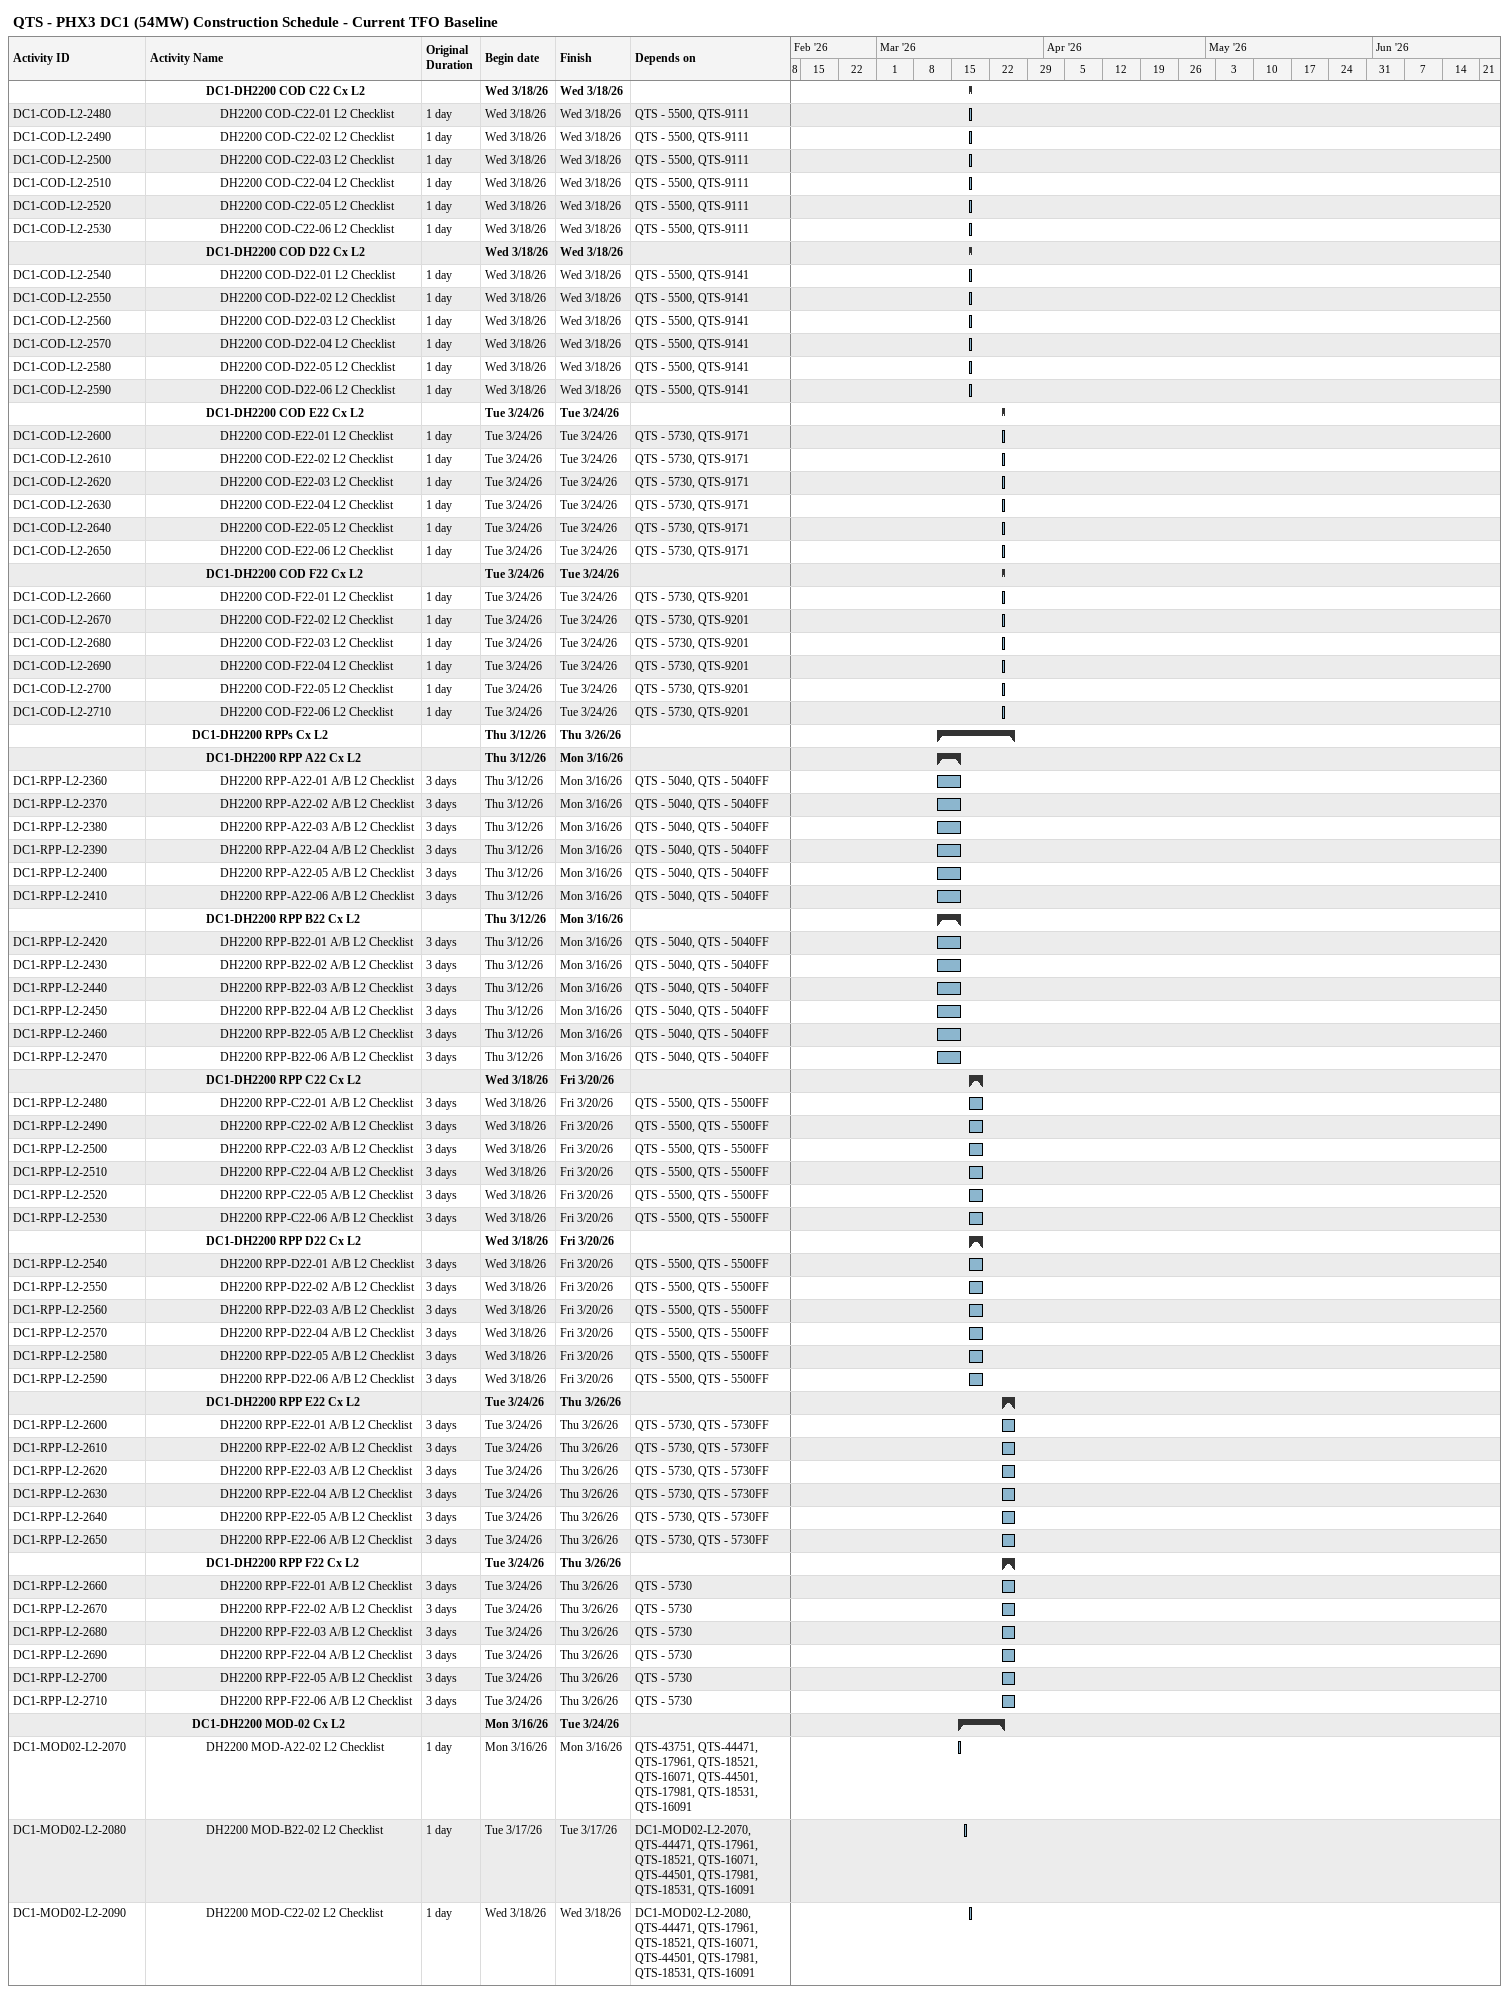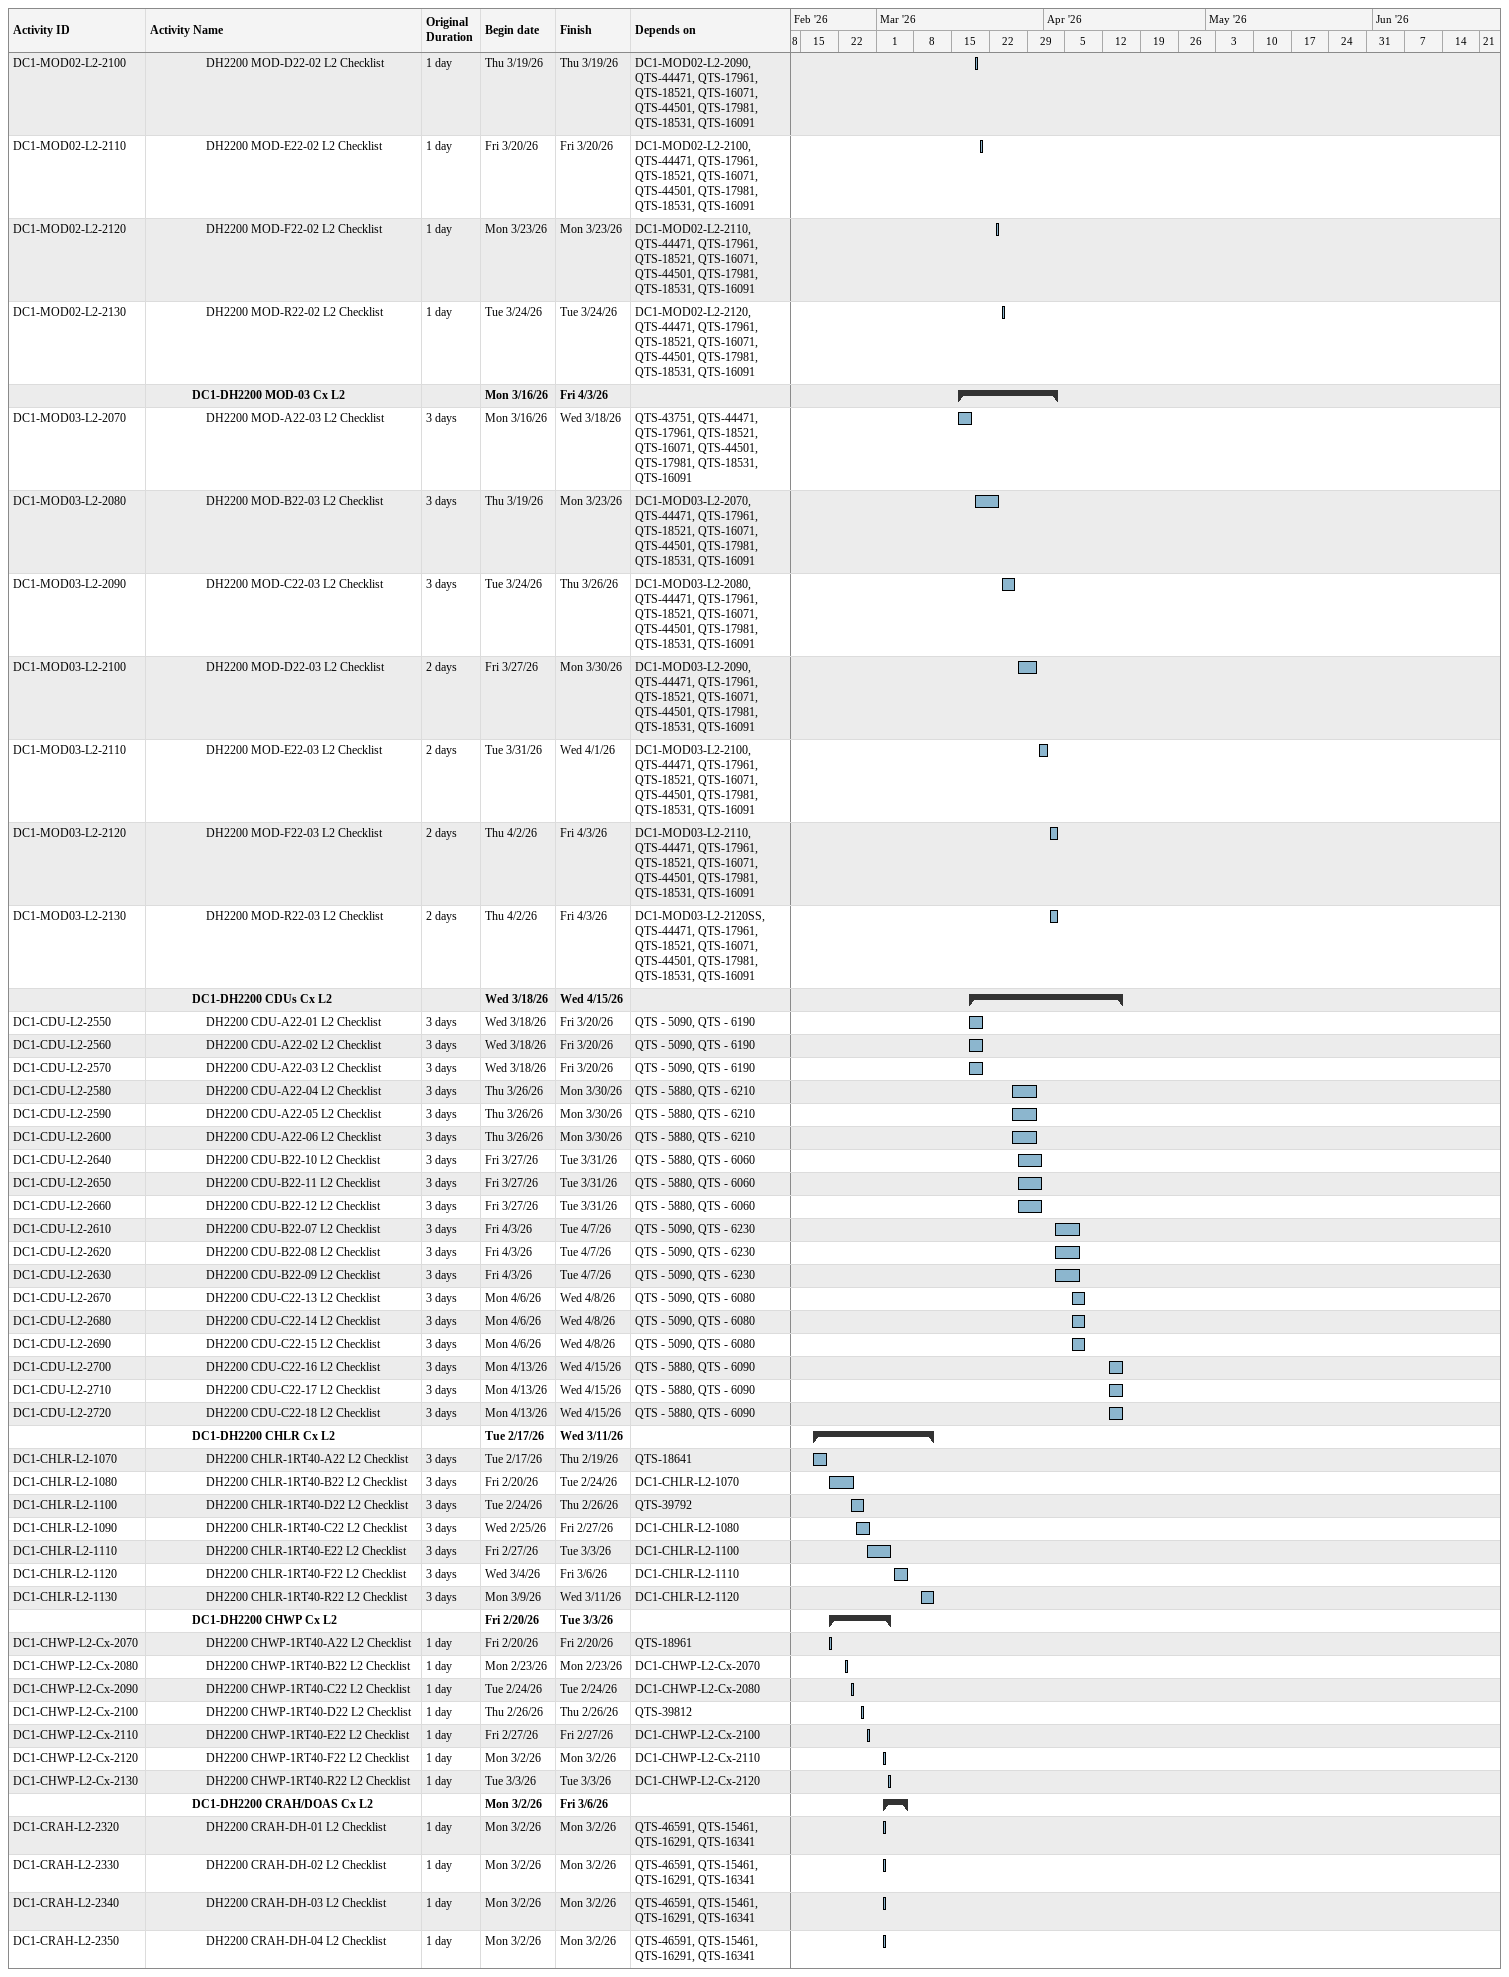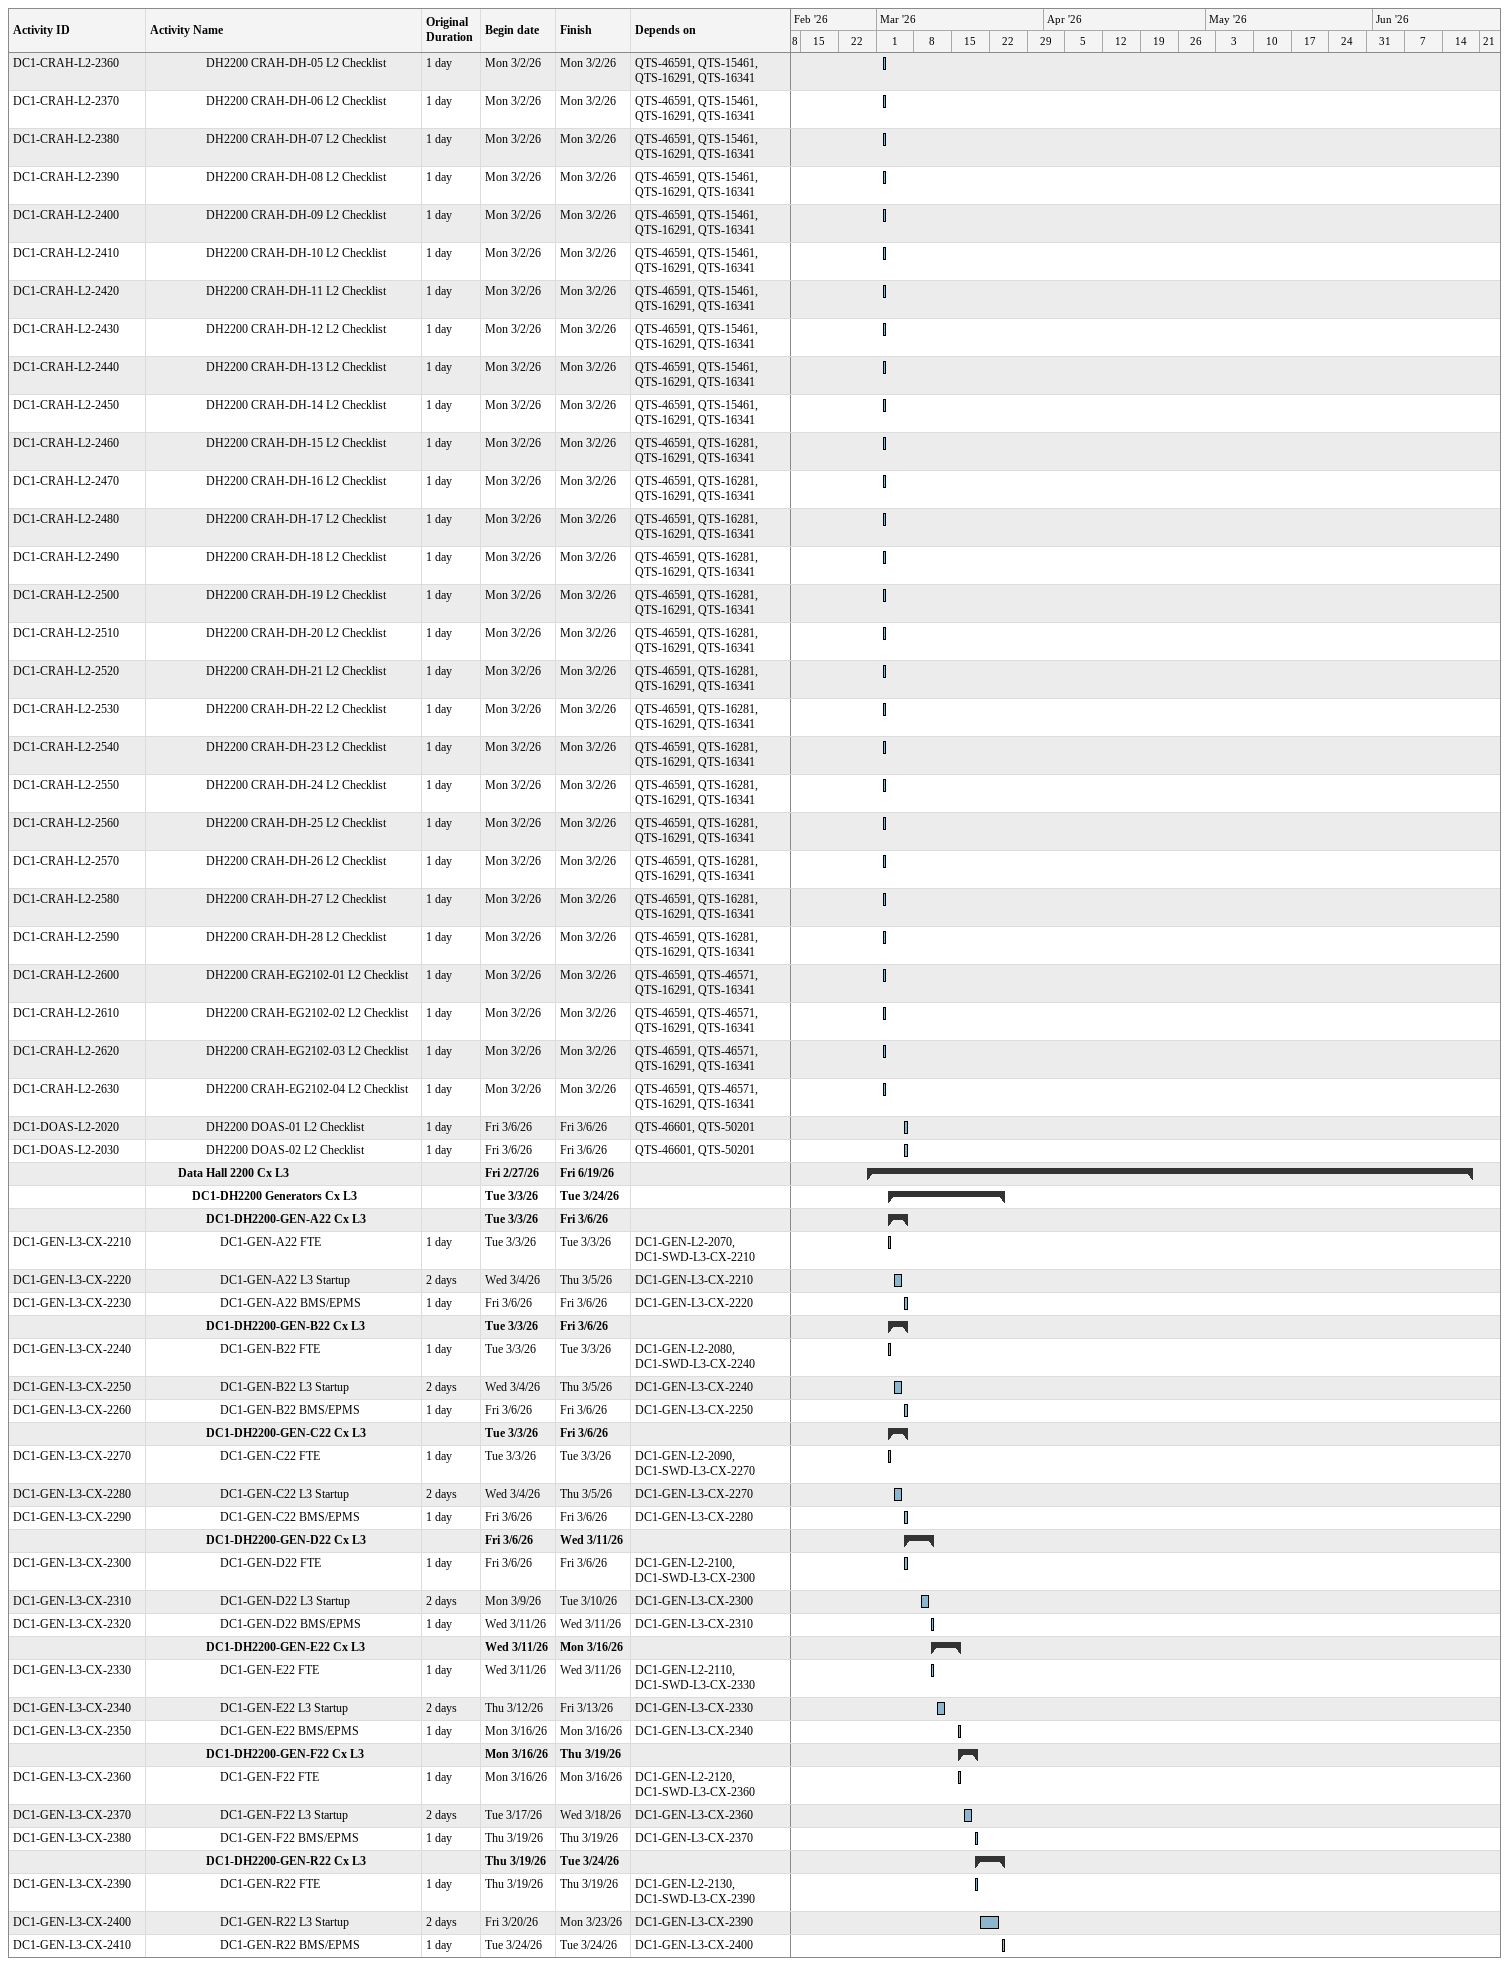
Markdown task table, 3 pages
QTS - PHX3 DC1 (54MW) Construction Schedule - Current TFO Baseline

| ID | Level | Task | Original duration | Start | Finish | Predecessors |
|---|---|---|---|---|---|---|
|  | 5 | **DC1-DH2200 COD C22 Cx L2** |  | 2026-03-18 | 2026-03-18 |  |
| DC1-COD-L2-2480 | 6 | DH2200 COD-C22-01 L2 Checklist | 1d | 2026-03-18 | 2026-03-18 | QTS - 5500, QTS-9111 |
| DC1-COD-L2-2490 | 6 | DH2200 COD-C22-02 L2 Checklist | 1d | 2026-03-18 | 2026-03-18 | QTS - 5500, QTS-9111 |
| DC1-COD-L2-2500 | 6 | DH2200 COD-C22-03 L2 Checklist | 1d | 2026-03-18 | 2026-03-18 | QTS - 5500, QTS-9111 |
| DC1-COD-L2-2510 | 6 | DH2200 COD-C22-04 L2 Checklist | 1d | 2026-03-18 | 2026-03-18 | QTS - 5500, QTS-9111 |
| DC1-COD-L2-2520 | 6 | DH2200 COD-C22-05 L2 Checklist | 1d | 2026-03-18 | 2026-03-18 | QTS - 5500, QTS-9111 |
| DC1-COD-L2-2530 | 6 | DH2200 COD-C22-06 L2 Checklist | 1d | 2026-03-18 | 2026-03-18 | QTS - 5500, QTS-9111 |
|  | 5 | **DC1-DH2200 COD D22 Cx L2** |  | 2026-03-18 | 2026-03-18 |  |
| DC1-COD-L2-2540 | 6 | DH2200 COD-D22-01 L2 Checklist | 1d | 2026-03-18 | 2026-03-18 | QTS - 5500, QTS-9141 |
| DC1-COD-L2-2550 | 6 | DH2200 COD-D22-02 L2 Checklist | 1d | 2026-03-18 | 2026-03-18 | QTS - 5500, QTS-9141 |
| DC1-COD-L2-2560 | 6 | DH2200 COD-D22-03 L2 Checklist | 1d | 2026-03-18 | 2026-03-18 | QTS - 5500, QTS-9141 |
| DC1-COD-L2-2570 | 6 | DH2200 COD-D22-04 L2 Checklist | 1d | 2026-03-18 | 2026-03-18 | QTS - 5500, QTS-9141 |
| DC1-COD-L2-2580 | 6 | DH2200 COD-D22-05 L2 Checklist | 1d | 2026-03-18 | 2026-03-18 | QTS - 5500, QTS-9141 |
| DC1-COD-L2-2590 | 6 | DH2200 COD-D22-06 L2 Checklist | 1d | 2026-03-18 | 2026-03-18 | QTS - 5500, QTS-9141 |
|  | 5 | **DC1-DH2200 COD E22 Cx L2** |  | 2026-03-24 | 2026-03-24 |  |
| DC1-COD-L2-2600 | 6 | DH2200 COD-E22-01 L2 Checklist | 1d | 2026-03-24 | 2026-03-24 | QTS - 5730, QTS-9171 |
| DC1-COD-L2-2610 | 6 | DH2200 COD-E22-02 L2 Checklist | 1d | 2026-03-24 | 2026-03-24 | QTS - 5730, QTS-9171 |
| DC1-COD-L2-2620 | 6 | DH2200 COD-E22-03 L2 Checklist | 1d | 2026-03-24 | 2026-03-24 | QTS - 5730, QTS-9171 |
| DC1-COD-L2-2630 | 6 | DH2200 COD-E22-04 L2 Checklist | 1d | 2026-03-24 | 2026-03-24 | QTS - 5730, QTS-9171 |
| DC1-COD-L2-2640 | 6 | DH2200 COD-E22-05 L2 Checklist | 1d | 2026-03-24 | 2026-03-24 | QTS - 5730, QTS-9171 |
| DC1-COD-L2-2650 | 6 | DH2200 COD-E22-06 L2 Checklist | 1d | 2026-03-24 | 2026-03-24 | QTS - 5730, QTS-9171 |
|  | 5 | **DC1-DH2200 COD F22 Cx L2** |  | 2026-03-24 | 2026-03-24 |  |
| DC1-COD-L2-2660 | 6 | DH2200 COD-F22-01 L2 Checklist | 1d | 2026-03-24 | 2026-03-24 | QTS - 5730, QTS-9201 |
| DC1-COD-L2-2670 | 6 | DH2200 COD-F22-02 L2 Checklist | 1d | 2026-03-24 | 2026-03-24 | QTS - 5730, QTS-9201 |
| DC1-COD-L2-2680 | 6 | DH2200 COD-F22-03 L2 Checklist | 1d | 2026-03-24 | 2026-03-24 | QTS - 5730, QTS-9201 |
| DC1-COD-L2-2690 | 6 | DH2200 COD-F22-04 L2 Checklist | 1d | 2026-03-24 | 2026-03-24 | QTS - 5730, QTS-9201 |
| DC1-COD-L2-2700 | 6 | DH2200 COD-F22-05 L2 Checklist | 1d | 2026-03-24 | 2026-03-24 | QTS - 5730, QTS-9201 |
| DC1-COD-L2-2710 | 6 | DH2200 COD-F22-06 L2 Checklist | 1d | 2026-03-24 | 2026-03-24 | QTS - 5730, QTS-9201 |
|  | 4 | **DC1-DH2200 RPPs Cx L2** |  | 2026-03-12 | 2026-03-26 |  |
|  | 5 | **DC1-DH2200 RPP A22 Cx L2** |  | 2026-03-12 | 2026-03-16 |  |
| DC1-RPP-L2-2360 | 6 | DH2200 RPP-A22-01 A/B L2 Checklist | 3d | 2026-03-12 | 2026-03-16 | QTS - 5040, QTS - 5040FF |
| DC1-RPP-L2-2370 | 6 | DH2200 RPP-A22-02 A/B L2 Checklist | 3d | 2026-03-12 | 2026-03-16 | QTS - 5040, QTS - 5040FF |
| DC1-RPP-L2-2380 | 6 | DH2200 RPP-A22-03 A/B L2 Checklist | 3d | 2026-03-12 | 2026-03-16 | QTS - 5040, QTS - 5040FF |
| DC1-RPP-L2-2390 | 6 | DH2200 RPP-A22-04 A/B L2 Checklist | 3d | 2026-03-12 | 2026-03-16 | QTS - 5040, QTS - 5040FF |
| DC1-RPP-L2-2400 | 6 | DH2200 RPP-A22-05 A/B L2 Checklist | 3d | 2026-03-12 | 2026-03-16 | QTS - 5040, QTS - 5040FF |
| DC1-RPP-L2-2410 | 6 | DH2200 RPP-A22-06 A/B L2 Checklist | 3d | 2026-03-12 | 2026-03-16 | QTS - 5040, QTS - 5040FF |
|  | 5 | **DC1-DH2200 RPP B22 Cx L2** |  | 2026-03-12 | 2026-03-16 |  |
| DC1-RPP-L2-2420 | 6 | DH2200 RPP-B22-01 A/B L2 Checklist | 3d | 2026-03-12 | 2026-03-16 | QTS - 5040, QTS - 5040FF |
| DC1-RPP-L2-2430 | 6 | DH2200 RPP-B22-02 A/B L2 Checklist | 3d | 2026-03-12 | 2026-03-16 | QTS - 5040, QTS - 5040FF |
| DC1-RPP-L2-2440 | 6 | DH2200 RPP-B22-03 A/B L2 Checklist | 3d | 2026-03-12 | 2026-03-16 | QTS - 5040, QTS - 5040FF |
| DC1-RPP-L2-2450 | 6 | DH2200 RPP-B22-04 A/B L2 Checklist | 3d | 2026-03-12 | 2026-03-16 | QTS - 5040, QTS - 5040FF |
| DC1-RPP-L2-2460 | 6 | DH2200 RPP-B22-05 A/B L2 Checklist | 3d | 2026-03-12 | 2026-03-16 | QTS - 5040, QTS - 5040FF |
| DC1-RPP-L2-2470 | 6 | DH2200 RPP-B22-06 A/B L2 Checklist | 3d | 2026-03-12 | 2026-03-16 | QTS - 5040, QTS - 5040FF |
|  | 5 | **DC1-DH2200 RPP C22 Cx L2** |  | 2026-03-18 | 2026-03-20 |  |
| DC1-RPP-L2-2480 | 6 | DH2200 RPP-C22-01 A/B L2 Checklist | 3d | 2026-03-18 | 2026-03-20 | QTS - 5500, QTS - 5500FF |
| DC1-RPP-L2-2490 | 6 | DH2200 RPP-C22-02 A/B L2 Checklist | 3d | 2026-03-18 | 2026-03-20 | QTS - 5500, QTS - 5500FF |
| DC1-RPP-L2-2500 | 6 | DH2200 RPP-C22-03 A/B L2 Checklist | 3d | 2026-03-18 | 2026-03-20 | QTS - 5500, QTS - 5500FF |
| DC1-RPP-L2-2510 | 6 | DH2200 RPP-C22-04 A/B L2 Checklist | 3d | 2026-03-18 | 2026-03-20 | QTS - 5500, QTS - 5500FF |
| DC1-RPP-L2-2520 | 6 | DH2200 RPP-C22-05 A/B L2 Checklist | 3d | 2026-03-18 | 2026-03-20 | QTS - 5500, QTS - 5500FF |
| DC1-RPP-L2-2530 | 6 | DH2200 RPP-C22-06 A/B L2 Checklist | 3d | 2026-03-18 | 2026-03-20 | QTS - 5500, QTS - 5500FF |
|  | 5 | **DC1-DH2200 RPP D22 Cx L2** |  | 2026-03-18 | 2026-03-20 |  |
| DC1-RPP-L2-2540 | 6 | DH2200 RPP-D22-01 A/B L2 Checklist | 3d | 2026-03-18 | 2026-03-20 | QTS - 5500, QTS - 5500FF |
| DC1-RPP-L2-2550 | 6 | DH2200 RPP-D22-02 A/B L2 Checklist | 3d | 2026-03-18 | 2026-03-20 | QTS - 5500, QTS - 5500FF |
| DC1-RPP-L2-2560 | 6 | DH2200 RPP-D22-03 A/B L2 Checklist | 3d | 2026-03-18 | 2026-03-20 | QTS - 5500, QTS - 5500FF |
| DC1-RPP-L2-2570 | 6 | DH2200 RPP-D22-04 A/B L2 Checklist | 3d | 2026-03-18 | 2026-03-20 | QTS - 5500, QTS - 5500FF |
| DC1-RPP-L2-2580 | 6 | DH2200 RPP-D22-05 A/B L2 Checklist | 3d | 2026-03-18 | 2026-03-20 | QTS - 5500, QTS - 5500FF |
| DC1-RPP-L2-2590 | 6 | DH2200 RPP-D22-06 A/B L2 Checklist | 3d | 2026-03-18 | 2026-03-20 | QTS - 5500, QTS - 5500FF |
|  | 5 | **DC1-DH2200 RPP E22 Cx L2** |  | 2026-03-24 | 2026-03-26 |  |
| DC1-RPP-L2-2600 | 6 | DH2200 RPP-E22-01 A/B L2 Checklist | 3d | 2026-03-24 | 2026-03-26 | QTS - 5730, QTS - 5730FF |
| DC1-RPP-L2-2610 | 6 | DH2200 RPP-E22-02 A/B L2 Checklist | 3d | 2026-03-24 | 2026-03-26 | QTS - 5730, QTS - 5730FF |
| DC1-RPP-L2-2620 | 6 | DH2200 RPP-E22-03 A/B L2 Checklist | 3d | 2026-03-24 | 2026-03-26 | QTS - 5730, QTS - 5730FF |
| DC1-RPP-L2-2630 | 6 | DH2200 RPP-E22-04 A/B L2 Checklist | 3d | 2026-03-24 | 2026-03-26 | QTS - 5730, QTS - 5730FF |
| DC1-RPP-L2-2640 | 6 | DH2200 RPP-E22-05 A/B L2 Checklist | 3d | 2026-03-24 | 2026-03-26 | QTS - 5730, QTS - 5730FF |
| DC1-RPP-L2-2650 | 6 | DH2200 RPP-E22-06 A/B L2 Checklist | 3d | 2026-03-24 | 2026-03-26 | QTS - 5730, QTS - 5730FF |
|  | 5 | **DC1-DH2200 RPP F22 Cx L2** |  | 2026-03-24 | 2026-03-26 |  |
| DC1-RPP-L2-2660 | 6 | DH2200 RPP-F22-01 A/B L2 Checklist | 3d | 2026-03-24 | 2026-03-26 | QTS - 5730 |
| DC1-RPP-L2-2670 | 6 | DH2200 RPP-F22-02 A/B L2 Checklist | 3d | 2026-03-24 | 2026-03-26 | QTS - 5730 |
| DC1-RPP-L2-2680 | 6 | DH2200 RPP-F22-03 A/B L2 Checklist | 3d | 2026-03-24 | 2026-03-26 | QTS - 5730 |
| DC1-RPP-L2-2690 | 6 | DH2200 RPP-F22-04 A/B L2 Checklist | 3d | 2026-03-24 | 2026-03-26 | QTS - 5730 |
| DC1-RPP-L2-2700 | 6 | DH2200 RPP-F22-05 A/B L2 Checklist | 3d | 2026-03-24 | 2026-03-26 | QTS - 5730 |
| DC1-RPP-L2-2710 | 6 | DH2200 RPP-F22-06 A/B L2 Checklist | 3d | 2026-03-24 | 2026-03-26 | QTS - 5730 |
|  | 4 | **DC1-DH2200 MOD-02 Cx L2** |  | 2026-03-16 | 2026-03-24 |  |
| DC1-MOD02-L2-2070 | 5 | DH2200 MOD-A22-02 L2 Checklist | 1d | 2026-03-16 | 2026-03-16 | QTS-43751, QTS-44471, QTS-17961, QTS-18521, QTS-16071, QTS-44501, QTS-17981, QTS-18531, QTS-16091 |
| DC1-MOD02-L2-2080 | 5 | DH2200 MOD-B22-02 L2 Checklist | 1d | 2026-03-17 | 2026-03-17 | DC1-MOD02-L2-2070, QTS-44471, QTS-17961, QTS-18521, QTS-16071, QTS-44501, QTS-17981, QTS-18531, QTS-16091 |
| DC1-MOD02-L2-2090 | 5 | DH2200 MOD-C22-02 L2 Checklist | 1d | 2026-03-18 | 2026-03-18 | DC1-MOD02-L2-2080, QTS-44471, QTS-17961, QTS-18521, QTS-16071, QTS-44501, QTS-17981, QTS-18531, QTS-16091 |
| DC1-MOD02-L2-2100 | 5 | DH2200 MOD-D22-02 L2 Checklist | 1d | 2026-03-19 | 2026-03-19 | DC1-MOD02-L2-2090, QTS-44471, QTS-17961, QTS-18521, QTS-16071, QTS-44501, QTS-17981, QTS-18531, QTS-16091 |
| DC1-MOD02-L2-2110 | 5 | DH2200 MOD-E22-02 L2 Checklist | 1d | 2026-03-20 | 2026-03-20 | DC1-MOD02-L2-2100, QTS-44471, QTS-17961, QTS-18521, QTS-16071, QTS-44501, QTS-17981, QTS-18531, QTS-16091 |
| DC1-MOD02-L2-2120 | 5 | DH2200 MOD-F22-02 L2 Checklist | 1d | 2026-03-23 | 2026-03-23 | DC1-MOD02-L2-2110, QTS-44471, QTS-17961, QTS-18521, QTS-16071, QTS-44501, QTS-17981, QTS-18531, QTS-16091 |
| DC1-MOD02-L2-2130 | 5 | DH2200 MOD-R22-02 L2 Checklist | 1d | 2026-03-24 | 2026-03-24 | DC1-MOD02-L2-2120, QTS-44471, QTS-17961, QTS-18521, QTS-16071, QTS-44501, QTS-17981, QTS-18531, QTS-16091 |
|  | 4 | **DC1-DH2200 MOD-03 Cx L2** |  | 2026-03-16 | 2026-04-03 |  |
| DC1-MOD03-L2-2070 | 5 | DH2200 MOD-A22-03 L2 Checklist | 3d | 2026-03-16 | 2026-03-18 | QTS-43751, QTS-44471, QTS-17961, QTS-18521, QTS-16071, QTS-44501, QTS-17981, QTS-18531, QTS-16091 |
| DC1-MOD03-L2-2080 | 5 | DH2200 MOD-B22-03 L2 Checklist | 3d | 2026-03-19 | 2026-03-23 | DC1-MOD03-L2-2070, QTS-44471, QTS-17961, QTS-18521, QTS-16071, QTS-44501, QTS-17981, QTS-18531, QTS-16091 |
| DC1-MOD03-L2-2090 | 5 | DH2200 MOD-C22-03 L2 Checklist | 3d | 2026-03-24 | 2026-03-26 | DC1-MOD03-L2-2080, QTS-44471, QTS-17961, QTS-18521, QTS-16071, QTS-44501, QTS-17981, QTS-18531, QTS-16091 |
| DC1-MOD03-L2-2100 | 5 | DH2200 MOD-D22-03 L2 Checklist | 2d | 2026-03-27 | 2026-03-30 | DC1-MOD03-L2-2090, QTS-44471, QTS-17961, QTS-18521, QTS-16071, QTS-44501, QTS-17981, QTS-18531, QTS-16091 |
| DC1-MOD03-L2-2110 | 5 | DH2200 MOD-E22-03 L2 Checklist | 2d | 2026-03-31 | 2026-04-01 | DC1-MOD03-L2-2100, QTS-44471, QTS-17961, QTS-18521, QTS-16071, QTS-44501, QTS-17981, QTS-18531, QTS-16091 |
| DC1-MOD03-L2-2120 | 5 | DH2200 MOD-F22-03 L2 Checklist | 2d | 2026-04-02 | 2026-04-03 | DC1-MOD03-L2-2110, QTS-44471, QTS-17961, QTS-18521, QTS-16071, QTS-44501, QTS-17981, QTS-18531, QTS-16091 |
| DC1-MOD03-L2-2130 | 5 | DH2200 MOD-R22-03 L2 Checklist | 2d | 2026-04-02 | 2026-04-03 | DC1-MOD03-L2-2120SS, QTS-44471, QTS-17961, QTS-18521, QTS-16071, QTS-44501, QTS-17981, QTS-18531, QTS-16091 |
|  | 4 | **DC1-DH2200 CDUs Cx L2** |  | 2026-03-18 | 2026-04-15 |  |
| DC1-CDU-L2-2550 | 5 | DH2200 CDU-A22-01 L2 Checklist | 3d | 2026-03-18 | 2026-03-20 | QTS - 5090, QTS - 6190 |
| DC1-CDU-L2-2560 | 5 | DH2200 CDU-A22-02 L2 Checklist | 3d | 2026-03-18 | 2026-03-20 | QTS - 5090, QTS - 6190 |
| DC1-CDU-L2-2570 | 5 | DH2200 CDU-A22-03 L2 Checklist | 3d | 2026-03-18 | 2026-03-20 | QTS - 5090, QTS - 6190 |
| DC1-CDU-L2-2580 | 5 | DH2200 CDU-A22-04 L2 Checklist | 3d | 2026-03-26 | 2026-03-30 | QTS - 5880, QTS - 6210 |
| DC1-CDU-L2-2590 | 5 | DH2200 CDU-A22-05 L2 Checklist | 3d | 2026-03-26 | 2026-03-30 | QTS - 5880, QTS - 6210 |
| DC1-CDU-L2-2600 | 5 | DH2200 CDU-A22-06 L2 Checklist | 3d | 2026-03-26 | 2026-03-30 | QTS - 5880, QTS - 6210 |
| DC1-CDU-L2-2640 | 5 | DH2200 CDU-B22-10 L2 Checklist | 3d | 2026-03-27 | 2026-03-31 | QTS - 5880, QTS - 6060 |
| DC1-CDU-L2-2650 | 5 | DH2200 CDU-B22-11 L2 Checklist | 3d | 2026-03-27 | 2026-03-31 | QTS - 5880, QTS - 6060 |
| DC1-CDU-L2-2660 | 5 | DH2200 CDU-B22-12 L2 Checklist | 3d | 2026-03-27 | 2026-03-31 | QTS - 5880, QTS - 6060 |
| DC1-CDU-L2-2610 | 5 | DH2200 CDU-B22-07 L2 Checklist | 3d | 2026-04-03 | 2026-04-07 | QTS - 5090, QTS - 6230 |
| DC1-CDU-L2-2620 | 5 | DH2200 CDU-B22-08 L2 Checklist | 3d | 2026-04-03 | 2026-04-07 | QTS - 5090, QTS - 6230 |
| DC1-CDU-L2-2630 | 5 | DH2200 CDU-B22-09 L2 Checklist | 3d | 2026-04-03 | 2026-04-07 | QTS - 5090, QTS - 6230 |
| DC1-CDU-L2-2670 | 5 | DH2200 CDU-C22-13 L2 Checklist | 3d | 2026-04-06 | 2026-04-08 | QTS - 5090, QTS - 6080 |
| DC1-CDU-L2-2680 | 5 | DH2200 CDU-C22-14 L2 Checklist | 3d | 2026-04-06 | 2026-04-08 | QTS - 5090, QTS - 6080 |
| DC1-CDU-L2-2690 | 5 | DH2200 CDU-C22-15 L2 Checklist | 3d | 2026-04-06 | 2026-04-08 | QTS - 5090, QTS - 6080 |
| DC1-CDU-L2-2700 | 5 | DH2200 CDU-C22-16 L2 Checklist | 3d | 2026-04-13 | 2026-04-15 | QTS - 5880, QTS - 6090 |
| DC1-CDU-L2-2710 | 5 | DH2200 CDU-C22-17 L2 Checklist | 3d | 2026-04-13 | 2026-04-15 | QTS - 5880, QTS - 6090 |
| DC1-CDU-L2-2720 | 5 | DH2200 CDU-C22-18 L2 Checklist | 3d | 2026-04-13 | 2026-04-15 | QTS - 5880, QTS - 6090 |
|  | 4 | **DC1-DH2200 CHLR Cx L2** |  | 2026-02-17 | 2026-03-11 |  |
| DC1-CHLR-L2-1070 | 5 | DH2200 CHLR-1RT40-A22 L2 Checklist | 3d | 2026-02-17 | 2026-02-19 | QTS-18641 |
| DC1-CHLR-L2-1080 | 5 | DH2200 CHLR-1RT40-B22 L2 Checklist | 3d | 2026-02-20 | 2026-02-24 | DC1-CHLR-L2-1070 |
| DC1-CHLR-L2-1100 | 5 | DH2200 CHLR-1RT40-D22 L2 Checklist | 3d | 2026-02-24 | 2026-02-26 | QTS-39792 |
| DC1-CHLR-L2-1090 | 5 | DH2200 CHLR-1RT40-C22 L2 Checklist | 3d | 2026-02-25 | 2026-02-27 | DC1-CHLR-L2-1080 |
| DC1-CHLR-L2-1110 | 5 | DH2200 CHLR-1RT40-E22 L2 Checklist | 3d | 2026-02-27 | 2026-03-03 | DC1-CHLR-L2-1100 |
| DC1-CHLR-L2-1120 | 5 | DH2200 CHLR-1RT40-F22 L2 Checklist | 3d | 2026-03-04 | 2026-03-06 | DC1-CHLR-L2-1110 |
| DC1-CHLR-L2-1130 | 5 | DH2200 CHLR-1RT40-R22 L2 Checklist | 3d | 2026-03-09 | 2026-03-11 | DC1-CHLR-L2-1120 |
|  | 4 | **DC1-DH2200 CHWP Cx L2** |  | 2026-02-20 | 2026-03-03 |  |
| DC1-CHWP-L2-Cx-2070 | 5 | DH2200 CHWP-1RT40-A22 L2 Checklist | 1d | 2026-02-20 | 2026-02-20 | QTS-18961 |
| DC1-CHWP-L2-Cx-2080 | 5 | DH2200 CHWP-1RT40-B22 L2 Checklist | 1d | 2026-02-23 | 2026-02-23 | DC1-CHWP-L2-Cx-2070 |
| DC1-CHWP-L2-Cx-2090 | 5 | DH2200 CHWP-1RT40-C22 L2 Checklist | 1d | 2026-02-24 | 2026-02-24 | DC1-CHWP-L2-Cx-2080 |
| DC1-CHWP-L2-Cx-2100 | 5 | DH2200 CHWP-1RT40-D22 L2 Checklist | 1d | 2026-02-26 | 2026-02-26 | QTS-39812 |
| DC1-CHWP-L2-Cx-2110 | 5 | DH2200 CHWP-1RT40-E22 L2 Checklist | 1d | 2026-02-27 | 2026-02-27 | DC1-CHWP-L2-Cx-2100 |
| DC1-CHWP-L2-Cx-2120 | 5 | DH2200 CHWP-1RT40-F22 L2 Checklist | 1d | 2026-03-02 | 2026-03-02 | DC1-CHWP-L2-Cx-2110 |
| DC1-CHWP-L2-Cx-2130 | 5 | DH2200 CHWP-1RT40-R22 L2 Checklist | 1d | 2026-03-03 | 2026-03-03 | DC1-CHWP-L2-Cx-2120 |
|  | 4 | **DC1-DH2200 CRAH/DOAS Cx L2** |  | 2026-03-02 | 2026-03-06 |  |
| DC1-CRAH-L2-2320 | 5 | DH2200 CRAH-DH-01 L2 Checklist | 1d | 2026-03-02 | 2026-03-02 | QTS-46591, QTS-15461, QTS-16291, QTS-16341 |
| DC1-CRAH-L2-2330 | 5 | DH2200 CRAH-DH-02 L2 Checklist | 1d | 2026-03-02 | 2026-03-02 | QTS-46591, QTS-15461, QTS-16291, QTS-16341 |
| DC1-CRAH-L2-2340 | 5 | DH2200 CRAH-DH-03 L2 Checklist | 1d | 2026-03-02 | 2026-03-02 | QTS-46591, QTS-15461, QTS-16291, QTS-16341 |
| DC1-CRAH-L2-2350 | 5 | DH2200 CRAH-DH-04 L2 Checklist | 1d | 2026-03-02 | 2026-03-02 | QTS-46591, QTS-15461, QTS-16291, QTS-16341 |
| DC1-CRAH-L2-2360 | 5 | DH2200 CRAH-DH-05 L2 Checklist | 1d | 2026-03-02 | 2026-03-02 | QTS-46591, QTS-15461, QTS-16291, QTS-16341 |
| DC1-CRAH-L2-2370 | 5 | DH2200 CRAH-DH-06 L2 Checklist | 1d | 2026-03-02 | 2026-03-02 | QTS-46591, QTS-15461, QTS-16291, QTS-16341 |
| DC1-CRAH-L2-2380 | 5 | DH2200 CRAH-DH-07 L2 Checklist | 1d | 2026-03-02 | 2026-03-02 | QTS-46591, QTS-15461, QTS-16291, QTS-16341 |
| DC1-CRAH-L2-2390 | 5 | DH2200 CRAH-DH-08 L2 Checklist | 1d | 2026-03-02 | 2026-03-02 | QTS-46591, QTS-15461, QTS-16291, QTS-16341 |
| DC1-CRAH-L2-2400 | 5 | DH2200 CRAH-DH-09 L2 Checklist | 1d | 2026-03-02 | 2026-03-02 | QTS-46591, QTS-15461, QTS-16291, QTS-16341 |
| DC1-CRAH-L2-2410 | 5 | DH2200 CRAH-DH-10 L2 Checklist | 1d | 2026-03-02 | 2026-03-02 | QTS-46591, QTS-15461, QTS-16291, QTS-16341 |
| DC1-CRAH-L2-2420 | 5 | DH2200 CRAH-DH-11 L2 Checklist | 1d | 2026-03-02 | 2026-03-02 | QTS-46591, QTS-15461, QTS-16291, QTS-16341 |
| DC1-CRAH-L2-2430 | 5 | DH2200 CRAH-DH-12 L2 Checklist | 1d | 2026-03-02 | 2026-03-02 | QTS-46591, QTS-15461, QTS-16291, QTS-16341 |
| DC1-CRAH-L2-2440 | 5 | DH2200 CRAH-DH-13 L2 Checklist | 1d | 2026-03-02 | 2026-03-02 | QTS-46591, QTS-15461, QTS-16291, QTS-16341 |
| DC1-CRAH-L2-2450 | 5 | DH2200 CRAH-DH-14 L2 Checklist | 1d | 2026-03-02 | 2026-03-02 | QTS-46591, QTS-15461, QTS-16291, QTS-16341 |
| DC1-CRAH-L2-2460 | 5 | DH2200 CRAH-DH-15 L2 Checklist | 1d | 2026-03-02 | 2026-03-02 | QTS-46591, QTS-16281, QTS-16291, QTS-16341 |
| DC1-CRAH-L2-2470 | 5 | DH2200 CRAH-DH-16 L2 Checklist | 1d | 2026-03-02 | 2026-03-02 | QTS-46591, QTS-16281, QTS-16291, QTS-16341 |
| DC1-CRAH-L2-2480 | 5 | DH2200 CRAH-DH-17 L2 Checklist | 1d | 2026-03-02 | 2026-03-02 | QTS-46591, QTS-16281, QTS-16291, QTS-16341 |
| DC1-CRAH-L2-2490 | 5 | DH2200 CRAH-DH-18 L2 Checklist | 1d | 2026-03-02 | 2026-03-02 | QTS-46591, QTS-16281, QTS-16291, QTS-16341 |
| DC1-CRAH-L2-2500 | 5 | DH2200 CRAH-DH-19 L2 Checklist | 1d | 2026-03-02 | 2026-03-02 | QTS-46591, QTS-16281, QTS-16291, QTS-16341 |
| DC1-CRAH-L2-2510 | 5 | DH2200 CRAH-DH-20 L2 Checklist | 1d | 2026-03-02 | 2026-03-02 | QTS-46591, QTS-16281, QTS-16291, QTS-16341 |
| DC1-CRAH-L2-2520 | 5 | DH2200 CRAH-DH-21 L2 Checklist | 1d | 2026-03-02 | 2026-03-02 | QTS-46591, QTS-16281, QTS-16291, QTS-16341 |
| DC1-CRAH-L2-2530 | 5 | DH2200 CRAH-DH-22 L2 Checklist | 1d | 2026-03-02 | 2026-03-02 | QTS-46591, QTS-16281, QTS-16291, QTS-16341 |
| DC1-CRAH-L2-2540 | 5 | DH2200 CRAH-DH-23 L2 Checklist | 1d | 2026-03-02 | 2026-03-02 | QTS-46591, QTS-16281, QTS-16291, QTS-16341 |
| DC1-CRAH-L2-2550 | 5 | DH2200 CRAH-DH-24 L2 Checklist | 1d | 2026-03-02 | 2026-03-02 | QTS-46591, QTS-16281, QTS-16291, QTS-16341 |
| DC1-CRAH-L2-2560 | 5 | DH2200 CRAH-DH-25 L2 Checklist | 1d | 2026-03-02 | 2026-03-02 | QTS-46591, QTS-16281, QTS-16291, QTS-16341 |
| DC1-CRAH-L2-2570 | 5 | DH2200 CRAH-DH-26 L2 Checklist | 1d | 2026-03-02 | 2026-03-02 | QTS-46591, QTS-16281, QTS-16291, QTS-16341 |
| DC1-CRAH-L2-2580 | 5 | DH2200 CRAH-DH-27 L2 Checklist | 1d | 2026-03-02 | 2026-03-02 | QTS-46591, QTS-16281, QTS-16291, QTS-16341 |
| DC1-CRAH-L2-2590 | 5 | DH2200 CRAH-DH-28 L2 Checklist | 1d | 2026-03-02 | 2026-03-02 | QTS-46591, QTS-16281, QTS-16291, QTS-16341 |
| DC1-CRAH-L2-2600 | 5 | DH2200 CRAH-EG2102-01 L2 Checklist | 1d | 2026-03-02 | 2026-03-02 | QTS-46591, QTS-46571, QTS-16291, QTS-16341 |
| DC1-CRAH-L2-2610 | 5 | DH2200 CRAH-EG2102-02 L2 Checklist | 1d | 2026-03-02 | 2026-03-02 | QTS-46591, QTS-46571, QTS-16291, QTS-16341 |
| DC1-CRAH-L2-2620 | 5 | DH2200 CRAH-EG2102-03 L2 Checklist | 1d | 2026-03-02 | 2026-03-02 | QTS-46591, QTS-46571, QTS-16291, QTS-16341 |
| DC1-CRAH-L2-2630 | 5 | DH2200 CRAH-EG2102-04 L2 Checklist | 1d | 2026-03-02 | 2026-03-02 | QTS-46591, QTS-46571, QTS-16291, QTS-16341 |
| DC1-DOAS-L2-2020 | 5 | DH2200 DOAS-01 L2 Checklist | 1d | 2026-03-06 | 2026-03-06 | QTS-46601, QTS-50201 |
| DC1-DOAS-L2-2030 | 5 | DH2200 DOAS-02 L2 Checklist | 1d | 2026-03-06 | 2026-03-06 | QTS-46601, QTS-50201 |
|  | 3 | **Data Hall 2200 Cx L3** |  | 2026-02-27 | 2026-06-19 |  |
|  | 4 | **DC1-DH2200 Generators Cx L3** |  | 2026-03-03 | 2026-03-24 |  |
|  | 5 | **DC1-DH2200-GEN-A22 Cx L3** |  | 2026-03-03 | 2026-03-06 |  |
| DC1-GEN-L3-CX-2210 | 6 | DC1-GEN-A22 FTE | 1d | 2026-03-03 | 2026-03-03 | DC1-GEN-L2-2070, DC1-SWD-L3-CX-2210 |
| DC1-GEN-L3-CX-2220 | 6 | DC1-GEN-A22 L3 Startup | 2d | 2026-03-04 | 2026-03-05 | DC1-GEN-L3-CX-2210 |
| DC1-GEN-L3-CX-2230 | 6 | DC1-GEN-A22 BMS/EPMS | 1d | 2026-03-06 | 2026-03-06 | DC1-GEN-L3-CX-2220 |
|  | 5 | **DC1-DH2200-GEN-B22 Cx L3** |  | 2026-03-03 | 2026-03-06 |  |
| DC1-GEN-L3-CX-2240 | 6 | DC1-GEN-B22 FTE | 1d | 2026-03-03 | 2026-03-03 | DC1-GEN-L2-2080, DC1-SWD-L3-CX-2240 |
| DC1-GEN-L3-CX-2250 | 6 | DC1-GEN-B22 L3 Startup | 2d | 2026-03-04 | 2026-03-05 | DC1-GEN-L3-CX-2240 |
| DC1-GEN-L3-CX-2260 | 6 | DC1-GEN-B22 BMS/EPMS | 1d | 2026-03-06 | 2026-03-06 | DC1-GEN-L3-CX-2250 |
|  | 5 | **DC1-DH2200-GEN-C22 Cx L3** |  | 2026-03-03 | 2026-03-06 |  |
| DC1-GEN-L3-CX-2270 | 6 | DC1-GEN-C22 FTE | 1d | 2026-03-03 | 2026-03-03 | DC1-GEN-L2-2090, DC1-SWD-L3-CX-2270 |
| DC1-GEN-L3-CX-2280 | 6 | DC1-GEN-C22 L3 Startup | 2d | 2026-03-04 | 2026-03-05 | DC1-GEN-L3-CX-2270 |
| DC1-GEN-L3-CX-2290 | 6 | DC1-GEN-C22 BMS/EPMS | 1d | 2026-03-06 | 2026-03-06 | DC1-GEN-L3-CX-2280 |
|  | 5 | **DC1-DH2200-GEN-D22 Cx L3** |  | 2026-03-06 | 2026-03-11 |  |
| DC1-GEN-L3-CX-2300 | 6 | DC1-GEN-D22 FTE | 1d | 2026-03-06 | 2026-03-06 | DC1-GEN-L2-2100, DC1-SWD-L3-CX-2300 |
| DC1-GEN-L3-CX-2310 | 6 | DC1-GEN-D22 L3 Startup | 2d | 2026-03-09 | 2026-03-10 | DC1-GEN-L3-CX-2300 |
| DC1-GEN-L3-CX-2320 | 6 | DC1-GEN-D22 BMS/EPMS | 1d | 2026-03-11 | 2026-03-11 | DC1-GEN-L3-CX-2310 |
|  | 5 | **DC1-DH2200-GEN-E22 Cx L3** |  | 2026-03-11 | 2026-03-16 |  |
| DC1-GEN-L3-CX-2330 | 6 | DC1-GEN-E22 FTE | 1d | 2026-03-11 | 2026-03-11 | DC1-GEN-L2-2110, DC1-SWD-L3-CX-2330 |
| DC1-GEN-L3-CX-2340 | 6 | DC1-GEN-E22 L3 Startup | 2d | 2026-03-12 | 2026-03-13 | DC1-GEN-L3-CX-2330 |
| DC1-GEN-L3-CX-2350 | 6 | DC1-GEN-E22 BMS/EPMS | 1d | 2026-03-16 | 2026-03-16 | DC1-GEN-L3-CX-2340 |
|  | 5 | **DC1-DH2200-GEN-F22 Cx L3** |  | 2026-03-16 | 2026-03-19 |  |
| DC1-GEN-L3-CX-2360 | 6 | DC1-GEN-F22 FTE | 1d | 2026-03-16 | 2026-03-16 | DC1-GEN-L2-2120, DC1-SWD-L3-CX-2360 |
| DC1-GEN-L3-CX-2370 | 6 | DC1-GEN-F22 L3 Startup | 2d | 2026-03-17 | 2026-03-18 | DC1-GEN-L3-CX-2360 |
| DC1-GEN-L3-CX-2380 | 6 | DC1-GEN-F22 BMS/EPMS | 1d | 2026-03-19 | 2026-03-19 | DC1-GEN-L3-CX-2370 |
|  | 5 | **DC1-DH2200-GEN-R22 Cx L3** |  | 2026-03-19 | 2026-03-24 |  |
| DC1-GEN-L3-CX-2390 | 6 | DC1-GEN-R22 FTE | 1d | 2026-03-19 | 2026-03-19 | DC1-GEN-L2-2130, DC1-SWD-L3-CX-2390 |
| DC1-GEN-L3-CX-2400 | 6 | DC1-GEN-R22 L3 Startup | 2d | 2026-03-20 | 2026-03-23 | DC1-GEN-L3-CX-2390 |
| DC1-GEN-L3-CX-2410 | 6 | DC1-GEN-R22 BMS/EPMS | 1d | 2026-03-24 | 2026-03-24 | DC1-GEN-L3-CX-2400 |
